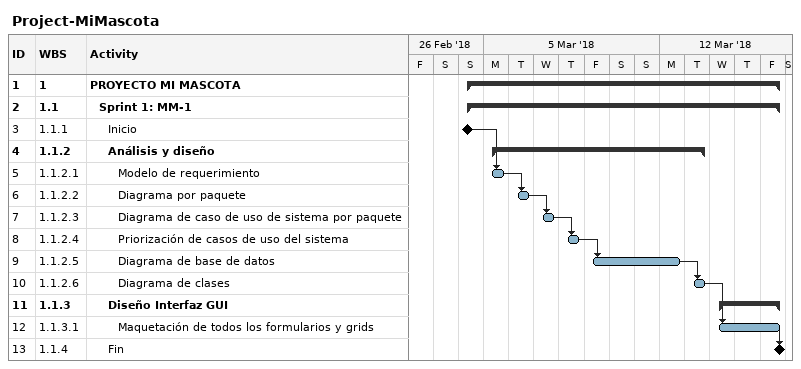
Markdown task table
Project-MiMascota

| ID | WBS | Task | Start | Finish | Predecessors |
|---|---|---|---|---|---|
| 1 | 1 | **PROYECTO MI MASCOTA** | 2018-03-04 | 2018-03-16 |  |
| 2 | 1.1 | **Sprint 1: MM-1** | 2018-03-04 | 2018-03-16 |  |
| 3 | 1.1.1 | Inicio (milestone) | 2018-03-04 | 2018-03-04 |  |
| 4 | 1.1.2 | **Análisis y diseño** | 2018-03-05 | 2018-03-13 |  |
| 5 | 1.1.2.1 | Modelo de requerimiento | 2018-03-05 | 2018-03-05 | 3 |
| 6 | 1.1.2.2 | Diagrama por paquete | 2018-03-06 | 2018-03-06 | 5 |
| 7 | 1.1.2.3 | Diagrama de caso de uso de sistema por paquete | 2018-03-07 | 2018-03-07 | 6 |
| 8 | 1.1.2.4 | Priorización de casos de uso del sistema | 2018-03-08 | 2018-03-08 | 7 |
| 9 | 1.1.2.5 | Diagrama de base de datos | 2018-03-09 | 2018-03-12 | 8 |
| 10 | 1.1.2.6 | Diagrama de clases | 2018-03-13 | 2018-03-13 | 9 |
| 11 | 1.1.3 | **Diseño Interfaz GUI** | 2018-03-14 | 2018-03-16 |  |
| 12 | 1.1.3.1 | Maquetación de todos los formularios y grids | 2018-03-14 | 2018-03-16 | 10 |
| 13 | 1.1.4 | Fin (milestone) | 2018-03-16 | 2018-03-16 | 12 |
